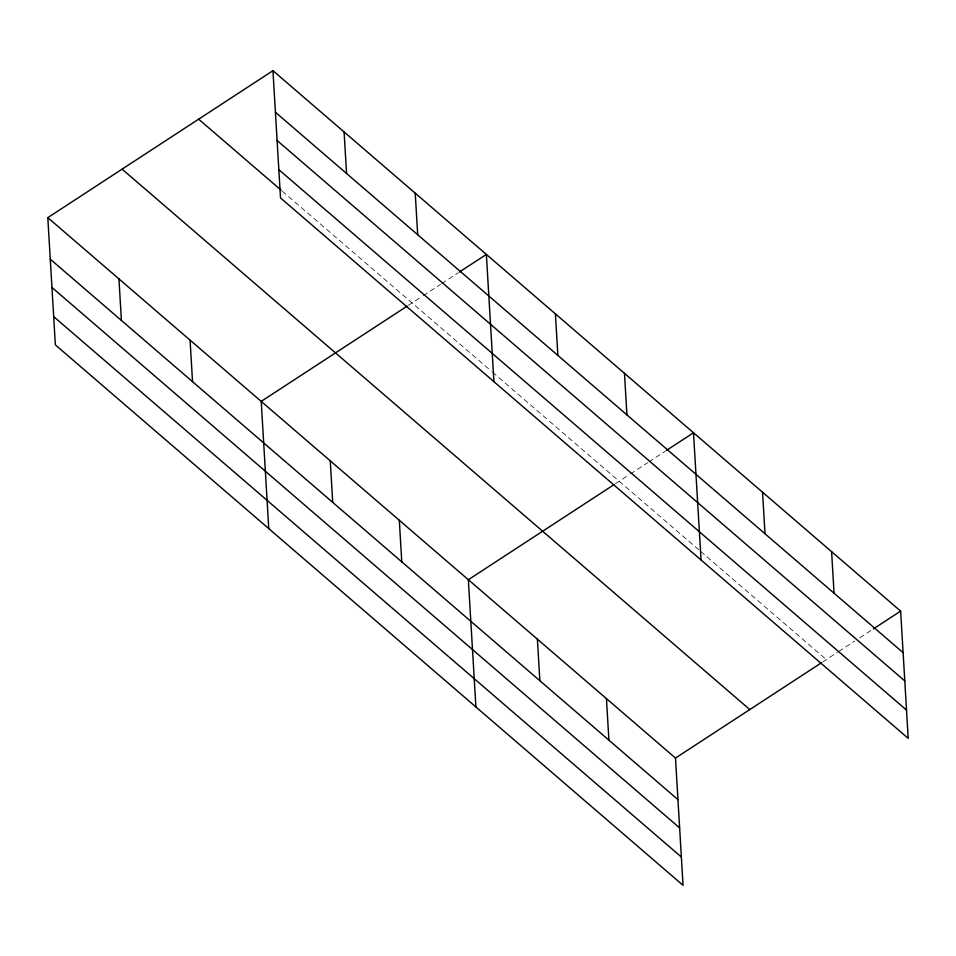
<?xml version="1.0" encoding="UTF-8"?>
<svg xmlns="http://www.w3.org/2000/svg" width="956" height="956" viewBox="0 0 956 956"><rect width="100%" height="100%" fill="white"/><g stroke="black" fill="none" stroke-linecap="round" stroke-linejoin="round"><path stroke-width="0.72" stroke-dasharray="4.78 3.58" d="M408.367 305.346L421.978 296.456M423.209 295.655L440.549 284.338M441.791 283.526L457.888 273.022M615.497 483.688L629.108 474.797M630.351 473.997L647.69 462.68M648.921 461.868L665.018 451.363M822.638 662.018L837.48 652.327M838.723 651.526L854.819 641.01M859.779 637.783L872.159 629.705M282.211 191.128L491.3 371.143M492.436 372.123L699.565 550.453M700.7 551.433L826.343 659.604"/><path stroke-width="1.43" d="M47.8 217.645L675.486 758.06L683.05 885.316L55.364 344.889L47.8 217.645L272.95 70.684L900.636 611.111L908.2 738.355L280.514 197.94L272.95 70.684M407.125 306.147L261.215 401.389L268.767 528.632M459.119 272.209L486.365 254.427L493.929 381.683M614.266 484.489L468.344 579.73L475.909 706.974M666.26 450.551L693.506 432.769L701.059 560.013M675.486 758.06L821.395 662.831M873.402 628.893L900.636 611.111M275.424 112.246L903.109 652.661M277.109 140.52L904.794 680.947M278.829 169.654L906.515 710.081M198.657 119.177L281.088 190.148M122.105 169.152L749.791 709.567M50.274 259.196L677.959 799.622M51.947 287.481L679.632 827.896M53.679 316.615L681.365 857.03M831.601 551.66L834.062 593.222M762.553 492.221L765.015 533.771M624.459 373.318L626.933 414.88M606.439 698.621L608.912 740.171M555.412 313.879L557.886 355.429M537.392 639.17L539.865 680.732M415.227 193.184L417.7 234.734M399.309 520.279L401.771 561.829M344.088 131.94L346.562 173.49M330.262 460.828L332.724 502.39M190.077 340.133L192.538 381.695M118.938 278.889L121.412 320.451"/></g></svg>
